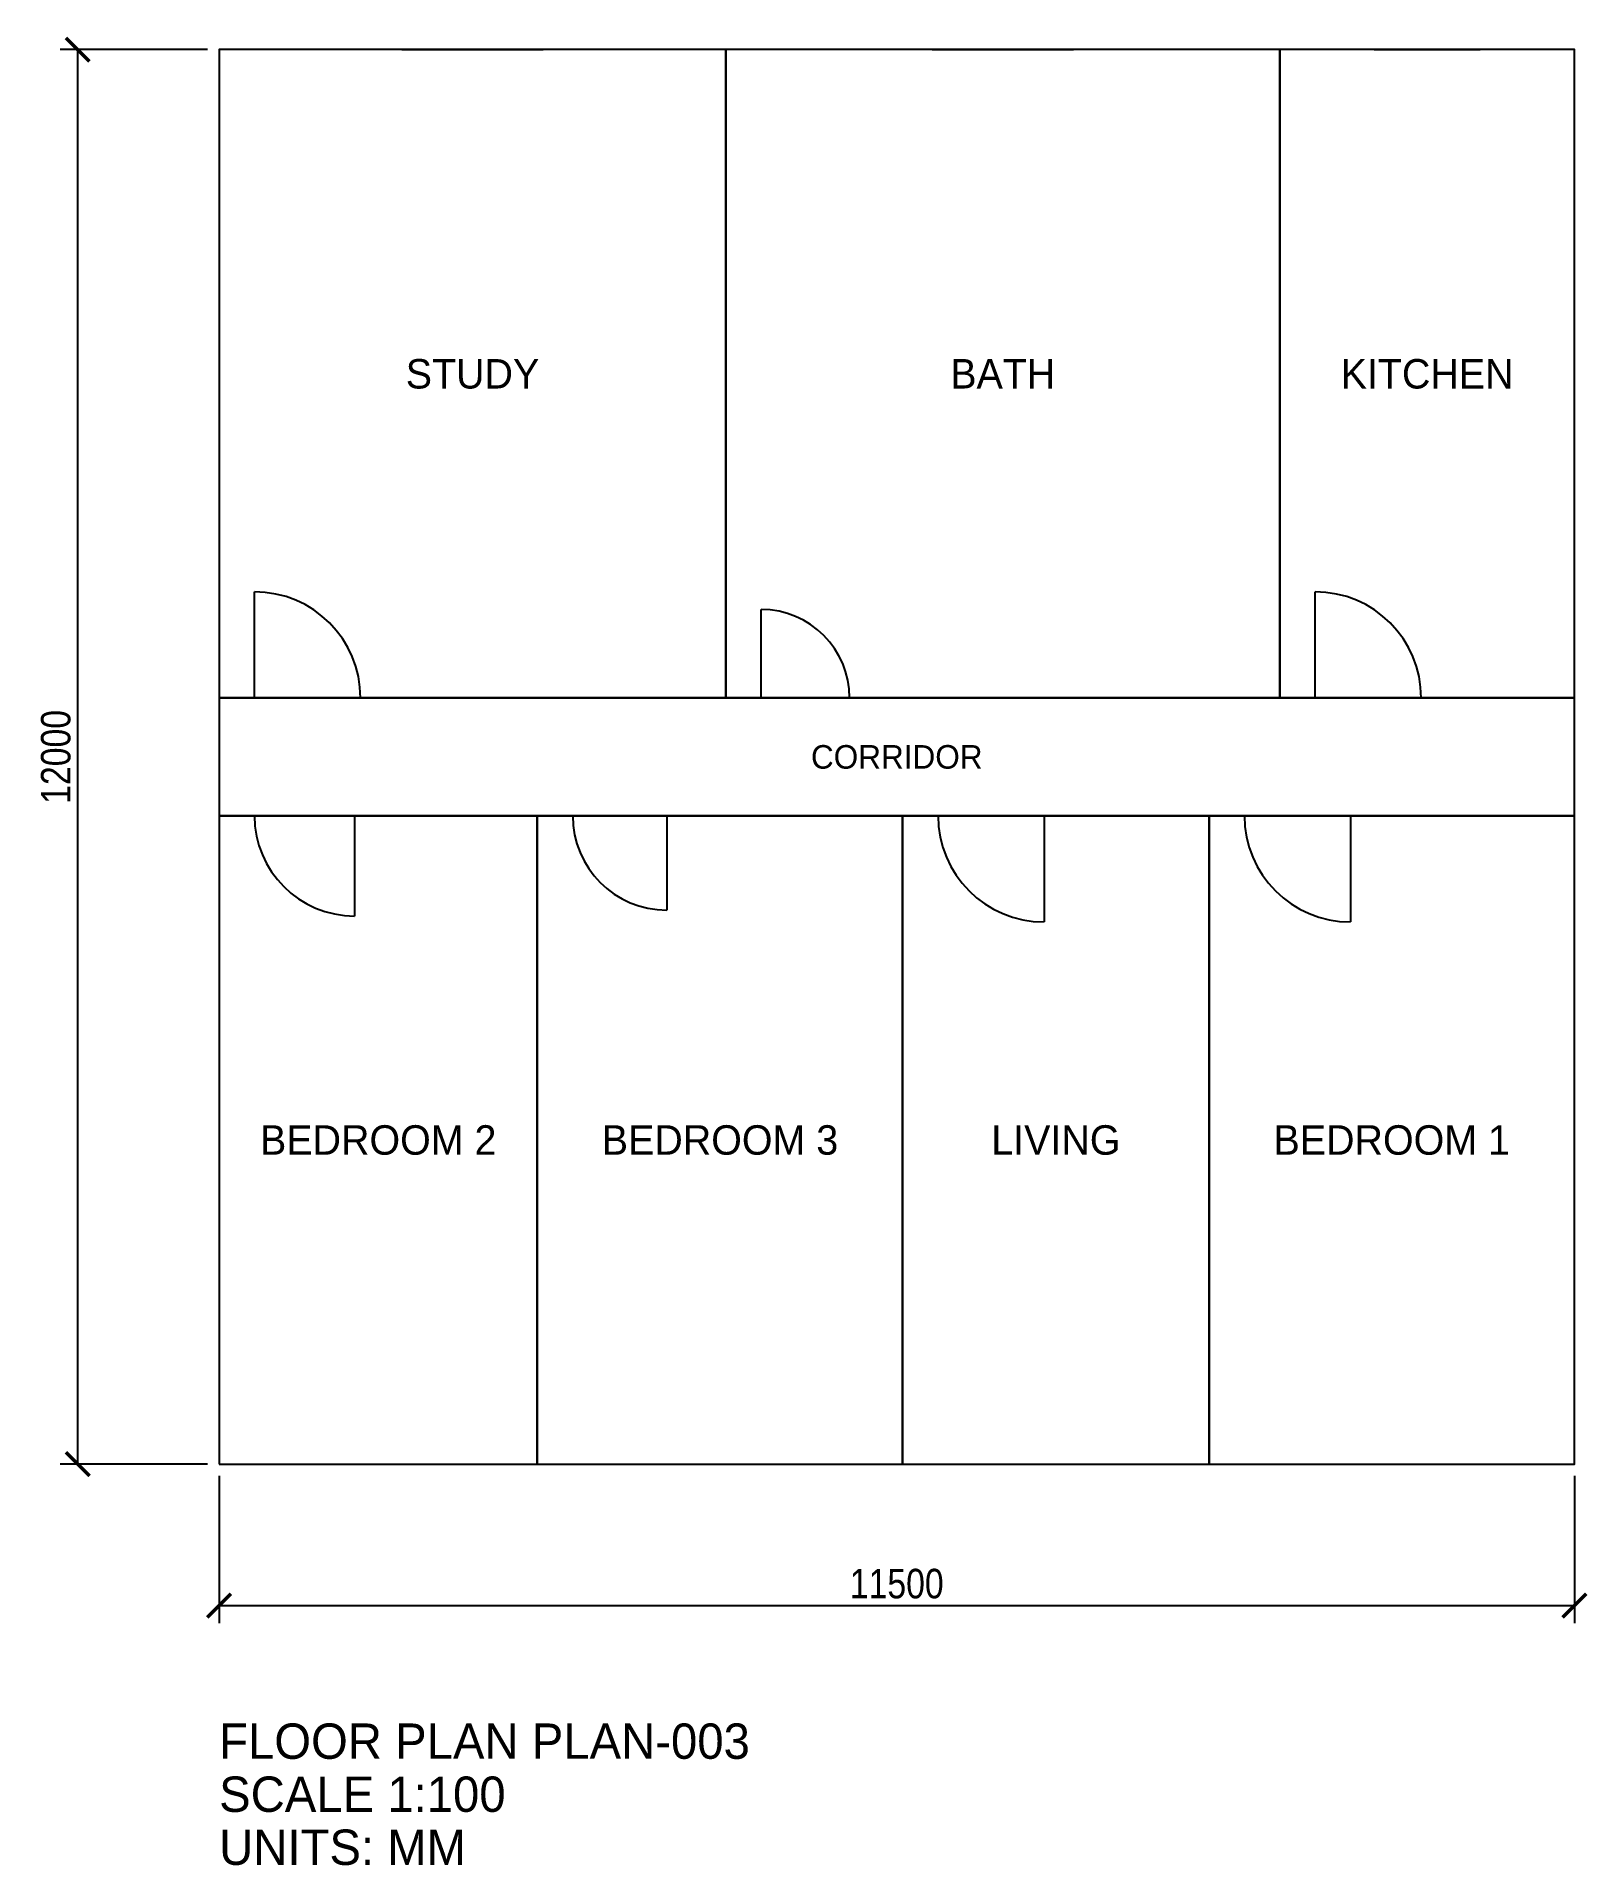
# Model space of a CAD drawing. Header units: millimetres. Extents: x -1549 to 11611, y -3404 to 12111.
import ezdxf
from ezdxf.enums import TextEntityAlignment as Align

# ---------------------------------------------------------------- set-up
doc = ezdxf.new("R2010")
doc.units = ezdxf.units.MM
for name, color, linetype in [('ANNOTATION', 6, 'Continuous'), ('CORRIDOR', 4, 'Continuous'), ('DIMENSIONS', 8, 'Continuous'), ('DOORS', 1, 'Continuous'), ('ROOM_NAMES', 170, 'Continuous'), ('ROOMS', 3, 'Continuous'), ('WALLS', 7, 'Continuous'), ('WINDOWS', 5, 'Continuous')]:
    doc.layers.add(name, color=color, linetype=linetype)
doc.styles.add('OpenSansCondensed-Light', font='OpenSansCondensed-Light.ttf')
doc.dimstyles.new('EZDXF', dxfattribs={"dimtxt": 0.25, "dimasz": 0.175, "dimexe": 0.375, "dimexo": 0.125, "dimgap": 0.1, "dimtad": 1, "dimlfac": 100, "dimzin": 12, "dimdsep": 46, "dimtxsty": 'OpenSansCondensed-Light', "dimblk": 'ARCHTICK', "dimcen": 2.5, "dimazin": 3, "dimtfac": 0.5, "dimtmove": 2, "dimatfit": 3})

# ---------------------------------------------------------------- blocks, each defined once
blk = doc.blocks.new('DOOR')
blk.add_line((0, 0), (0, 1))
blk.add_arc((0, 0), 1, 0, 90)
blk = doc.blocks.new('_ARCHTICK')
at = {"color": 0, "linetype": 'BYBLOCK', "const_width": 0.15}
blk.add_lwpolyline([(-0.5, -0.5), (0.5, 0.5)], dxfattribs=at)

msp = doc.modelspace()

# ---------------------------------------------------------------- linework, layer by layer
at = {"layer": 'CORRIDOR'}
msp.add_lwpolyline([(0, 5500), (11500, 5500), (11500, 6500), (0, 6500)], close=True, dxfattribs=at)
at = {"layer": 'ROOMS'}
for points in [[(0, 6500), (4300, 6500), (4300, 12000), (0, 12000)], [(4300, 6500), (9000, 6500), (9000, 12000), (4300, 12000)], [(9000, 6500), (11500, 6500), (11500, 12000), (9000, 12000)], [(0, 0), (2700, 0), (2700, 5500), (0, 5500)], [(2700, 0), (5800, 0), (5800, 5500), (2700, 5500)], [(5800, 0), (8400, 0), (8400, 5500), (5800, 5500)], [(8400, 0), (11500, 0), (11500, 5500), (8400, 5500)]]:
    msp.add_lwpolyline(points, close=True, dxfattribs=at)
at = {"layer": 'WALLS'}
for p, q in [((11500, 12000), (0, 12000)), ((0, 12000), (0, 0)), ((4300, 6500), (4300, 12000)), ((9000, 6500), (9000, 12000)), ((11500, 0), (11500, 12000)), ((0, 6500), (11500, 6500)), ((0, 5500), (11500, 5500)), ((2700, 0), (2700, 5500)), ((5800, 0), (5800, 5500)), ((8400, 0), (8400, 5500)), ((0, 0), (11500, 0))]:
    msp.add_line(p, q, dxfattribs=at)
at = {"layer": 'WINDOWS'}
for p, q in [((1550, 12000), (2750, 12000)), ((6050, 12000), (7250, 12000)), ((9800, 12000), (10700, 12000)), ((3650, 0), (4850, 0)), ((6500, 0), (7700, 0)), ((9350, 0), (10550, 0))]:
    msp.add_line(p, q, dxfattribs=at)

# ---------------------------------------------------------------- block references
at = {"layer": 'DOORS'}
for p, xscale, yscale in [((300, 6500), 900, 900), ((9300, 6500), 900, 900), ((4600, 6500), 750, 750)]:
    msp.add_blockref('DOOR', p, dxfattribs=dict(at, xscale=xscale, yscale=yscale))
at = {"layer": 'DOORS', "rotation": 180}
for p, xscale, yscale in [((1150, 5500), 850, 850), ((3800, 5500), 800, 800), ((7000, 5500), 900, 900), ((9600, 5500), 900, 900)]:
    msp.add_blockref('DOOR', p, dxfattribs=dict(at, xscale=xscale, yscale=yscale))

# ---------------------------------------------------------------- texts
at = {"layer": 'ANNOTATION'}
for s, p in [('FLOOR PLAN PLAN-003', (0, -2500)), ('SCALE 1:100', (0, -2950)), ('UNITS: MM', (0, -3400))]:
    msp.add_text(s, height=300, dxfattribs=at).set_placement(p)
at = {"layer": 'ROOM_NAMES'}
for s, height, p in [('STUDY', 250, (2150, 9250)), ('BATH', 250, (6650, 9250)), ('KITCHEN', 250, (10250, 9250)), ('CORRIDOR', 200, (5750, 6000)), ('BEDROOM 2', 250, (1350, 2750)), ('BEDROOM 3', 250, (4250, 2750)), ('LIVING', 250, (7100, 2750)), ('BEDROOM 1', 250, (9950, 2750))]:
    msp.add_text(s, height=height, dxfattribs=at).set_placement(p, align=Align.MIDDLE_CENTER)

# ---------------------------------------------------------------- dimensions: what is measured, and where the dimension line sits
at = {"layer": 'DIMENSIONS'}
msp.add_linear_dim(base=(-1200, 0), p1=(0, 0), p2=(0, 12000), angle=90, dimstyle='EZDXF', override={"dimtxt": 250, "dimasz": 200, "dimexe": 150, "dimexo": 100, "dimgap": 60, "dimlfac": 1}, dxfattribs=at).render()
msp.add_linear_dim(base=(0, -1200), p1=(0, 0), p2=(11500, 0), dimstyle='EZDXF', override={"dimtxt": 250, "dimasz": 200, "dimexe": 150, "dimexo": 100, "dimgap": 60, "dimlfac": 1}, dxfattribs=at).render()

doc.saveas('drawing.dxf')
